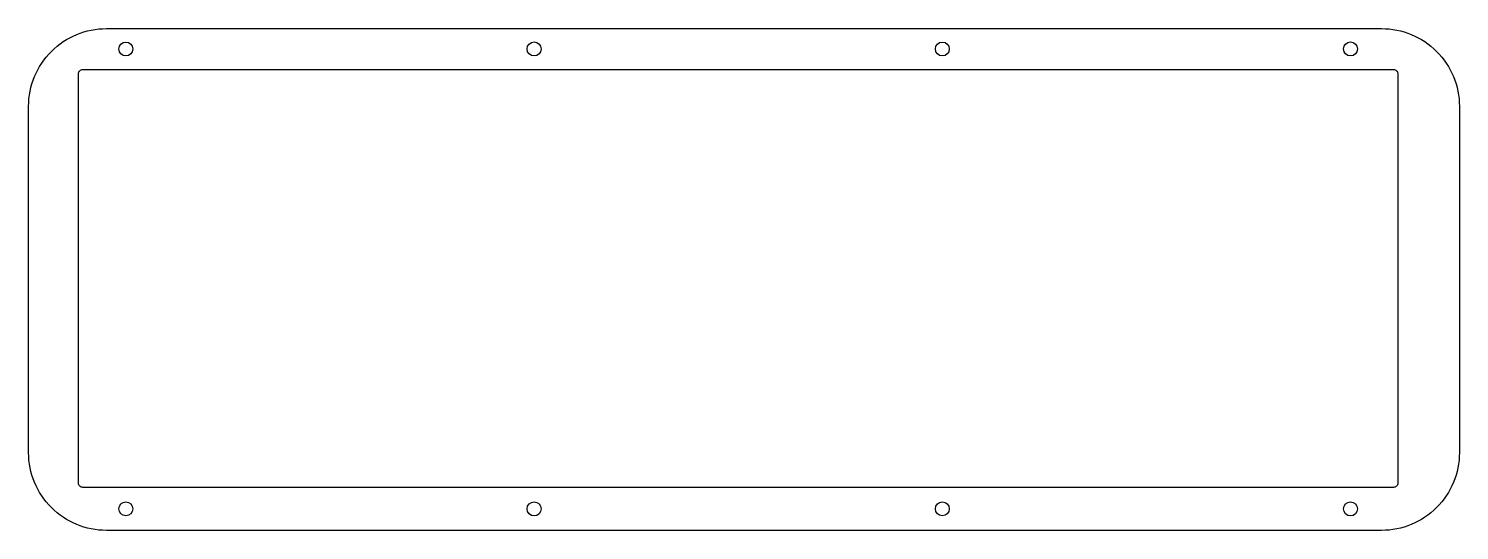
# Model space of a CAD drawing. Header units: millimetres. Extents: x -129 to 204, y -61 to 55.
import ezdxf

# ---------------------------------------------------------------- set-up
doc = ezdxf.new("R2010")
doc.units = ezdxf.units.MM
doc.layers.get('0').update_dxf_attribs({"linetype": 'CONTINUOUS'})

msp = doc.modelspace()

# ---------------------------------------------------------------- linework, layer by layer
for points in [[(-110.56, 55.48), (185.94, 55.48, -0.414214), (204.06, 37.36), (204.06, -43.16, -0.414214), (185.94, -61.28), (-110.56, -61.28, -0.414214), (-128.68, -43.16), (-128.68, 37.36, -0.414214)], [(188.74, 45.98, -0.414214), (189.74, 44.98), (189.74, -50.27, -0.414214), (188.74, -51.27), (-116.06, -51.27, -0.414214), (-117.06, -50.27), (-117.06, 44.98, -0.414214), (-116.06, 45.98)]]:
    msp.add_lwpolyline(points, format="xyb", close=True)
for centre, radius in [((-106.06, 50.73), 1.62), ((-11.12, 50.73), 1.63), ((83.81, 50.73), 1.62), ((178.74, 50.73), 1.63), ((-106.06, -56.28), 1.62), ((-11.12, -56.28), 1.63), ((83.81, -56.28), 1.62), ((178.74, -56.28), 1.63)]:
    msp.add_circle(centre, radius)

doc.saveas('drawing.dxf')
